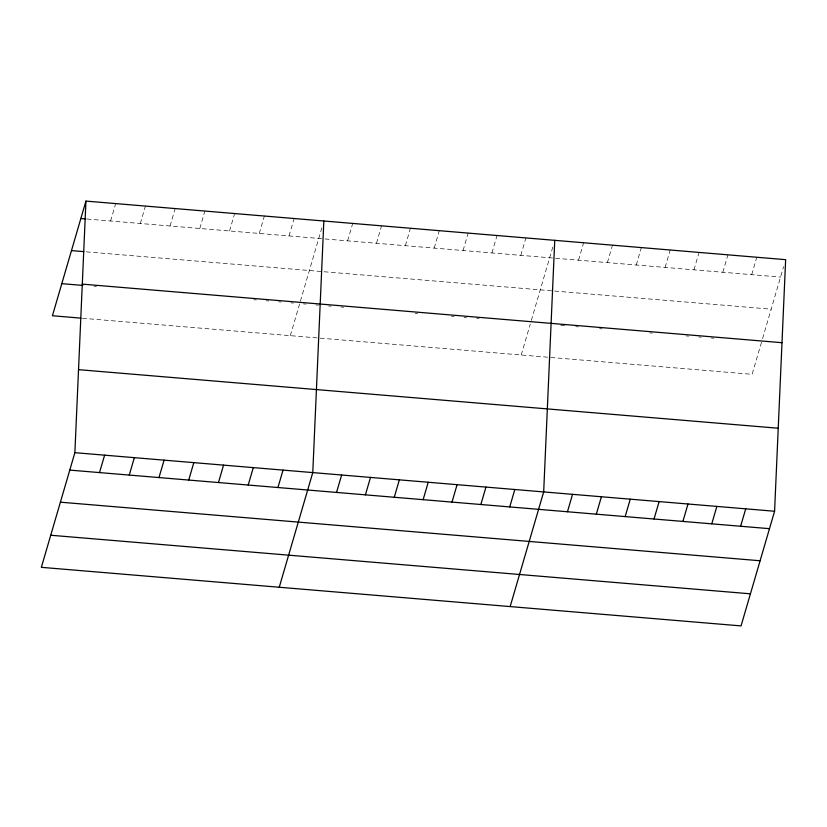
<?xml version="1.0" encoding="UTF-8"?>
<svg xmlns="http://www.w3.org/2000/svg" width="827" height="827" viewBox="0 0 827 827"><rect width="100%" height="100%" fill="white"/><g stroke="black" fill="none" stroke-linecap="round" stroke-linejoin="round"><path stroke-width="0.62" stroke-dasharray="4.13 3.1" d="M110.591 221.005L115.687 203.587M140.332 223.497L145.418 206.078M170.062 225.988L175.159 208.569M199.803 228.479L204.9 211.061M229.544 230.96L234.63 213.542M259.275 233.452L264.371 216.033M289.016 235.943L294.112 218.524M290.318 335.659L299.705 303.571M300.418 301.131L322.489 225.657M347.619 240.843L352.705 223.435M376.481 243.262L381.567 225.843M405.344 245.681L410.43 228.262M434.206 248.1L439.292 230.681M463.068 250.509L468.165 233.09M491.931 252.928L497.027 235.509M520.793 255.347L525.889 237.928M521.227 354.99L530.262 324.091M531.316 320.452L553.046 246.146M578.518 260.174L583.614 242.756M607.38 262.593L612.476 245.174M636.242 265.012L641.338 247.593M665.104 267.421L670.201 250.012M693.967 269.84L699.063 252.421M722.829 272.259L727.925 254.84M751.691 274.678L756.788 257.259M761.512 342.233L752.125 374.321L82.162 318.24M762.577 338.563L783.614 266.635M87.052 219.031L323.77 238.848M325.032 238.962L780.554 277.086M86.339 251.853L771.178 309.174M94.02 286.359L96.501 286.566M253.858 299.736L256.339 299.943M266.253 300.78L268.723 300.987M278.637 301.814L281.118 302.02M291.032 302.847L293.513 303.054M303.468 303.891L305.98 304.098M316.017 304.946L318.529 305.153M328.567 305.99L331.079 306.207M341.117 307.044L343.629 307.251M415.154 313.237L417.666 313.454M451.542 316.286L454.054 316.493M464.092 317.341L466.604 317.547M476.641 318.385L479.153 318.602M560.727 325.425L565.74 325.848M575.778 326.686L578.29 326.892M599.627 328.681L602.139 328.898M649.826 332.888L652.327 333.095M686.214 335.927L688.726 336.144M698.763 336.982L701.275 337.189M711.313 338.036L713.825 338.243"/><path stroke-width="1.24" d="M74.875 452.679L85.946 201.095L785.65 259.668L774.579 511.251L741.054 625.905L41.35 567.332L74.875 452.679L774.579 511.251M323.843 221.016L312.771 472.599L279.247 587.242M554.752 240.347L543.68 491.92L510.156 606.573M85.946 201.095L52.421 315.749L80.922 318.137M99.519 472.589L104.615 455.17M129.26 475.08L134.346 457.662M158.991 477.561L164.087 460.153M188.732 480.053L193.828 462.634M218.473 482.544L223.559 465.125M248.203 485.035L253.3 467.617M277.944 487.527L283.041 470.108M336.548 492.427L341.634 475.008M365.41 494.846L370.496 477.427M394.272 497.265L399.358 479.846M423.135 499.673L428.221 482.255M451.997 502.092L457.083 484.674M480.859 504.511L485.956 487.093M509.721 506.93L514.818 489.512M567.446 511.758L572.542 494.339M596.308 514.177L601.405 496.758M625.171 516.586L630.267 499.177M654.033 519.005L659.129 501.586M682.895 521.423L687.992 504.005M711.758 523.842L716.854 506.424M740.62 526.251L745.716 508.832M80.85 218.514L85.812 218.928M71.473 250.602L83.858 251.635M82.297 284.126L782.001 342.698M61.808 283.661L82.865 285.429M78.534 369.659L778.228 428.231M69.778 470.098L769.482 528.67M60.402 502.185L760.106 560.758M50.736 535.245L750.44 593.817"/></g></svg>
